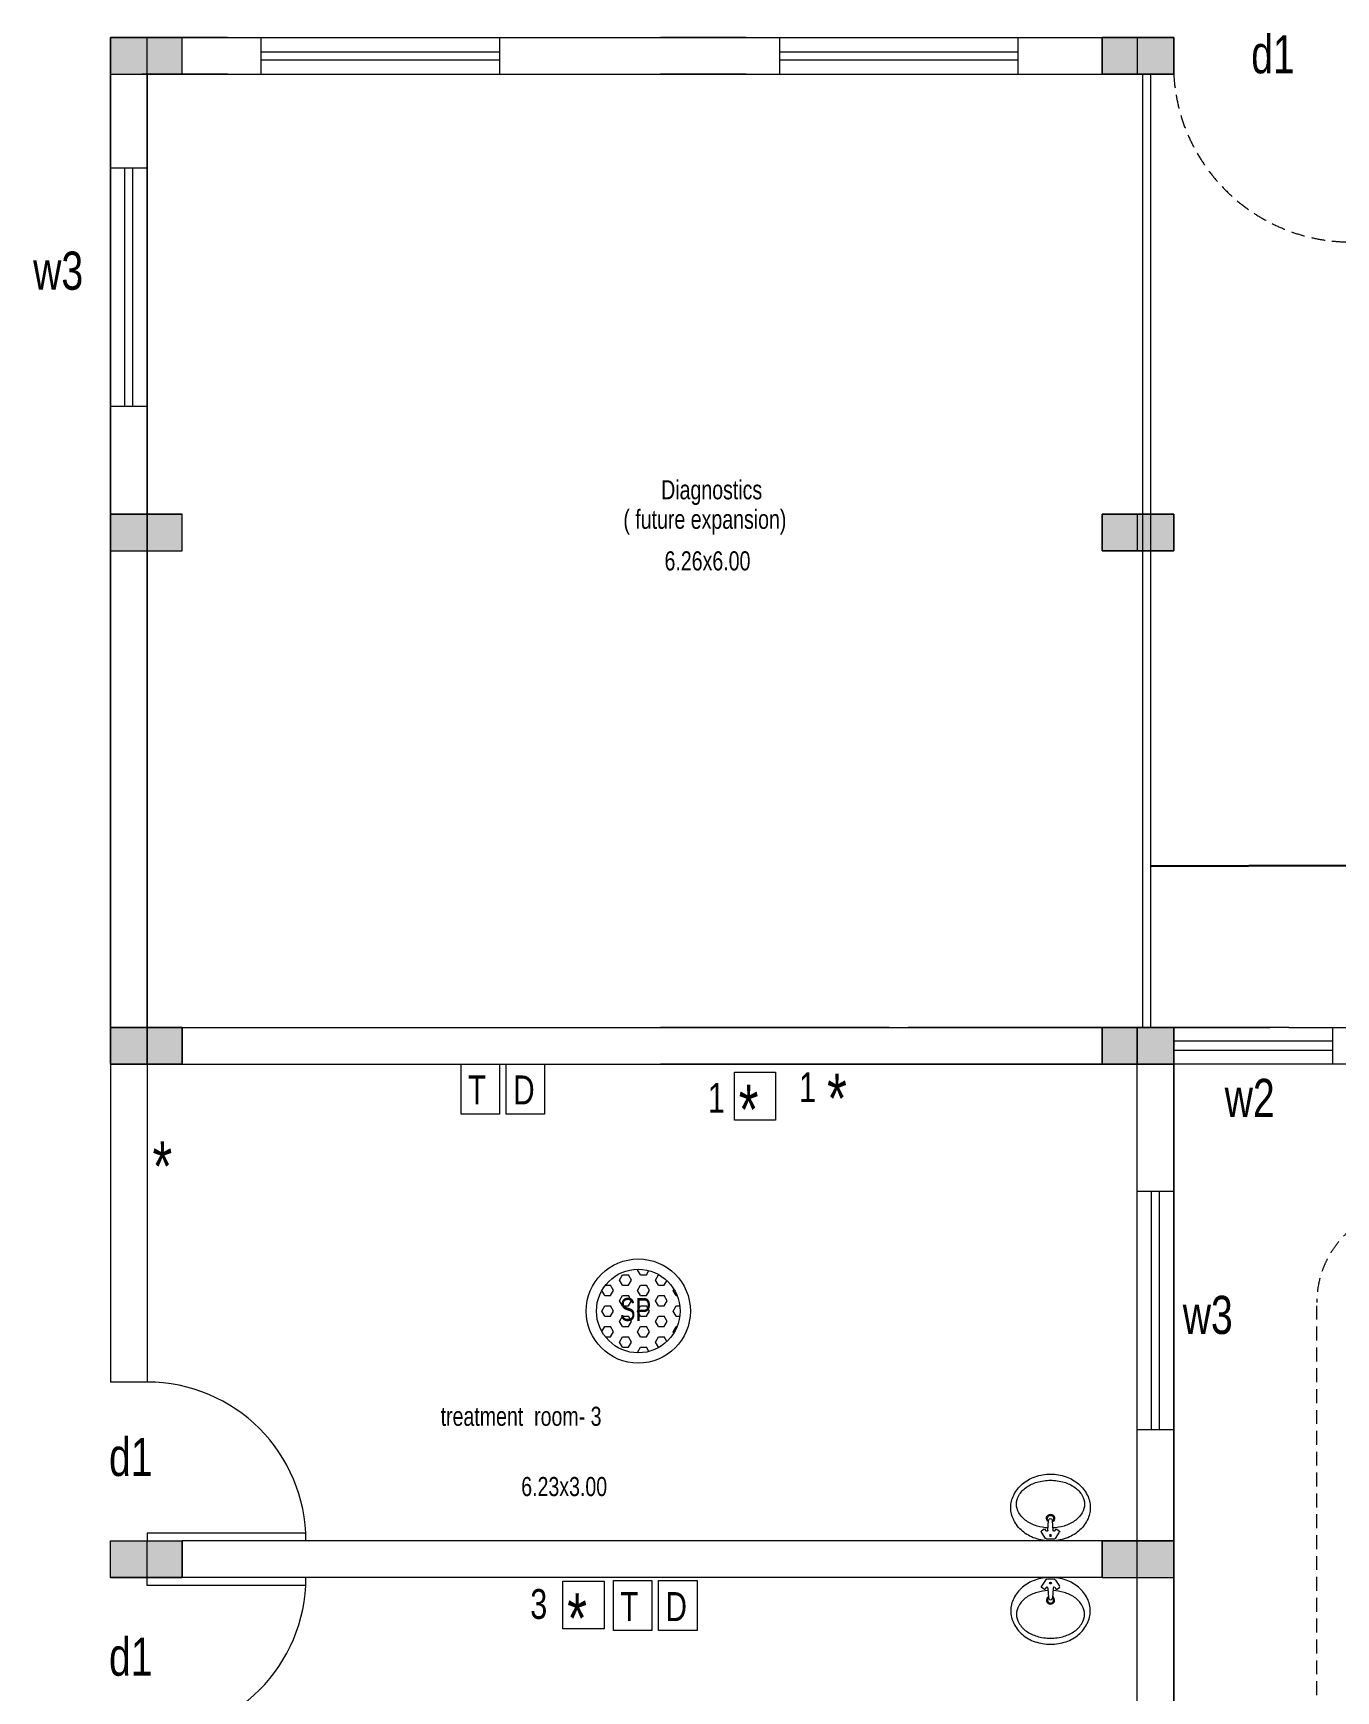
# Model space of a CAD drawing. Header units: metres. Extents: x 191982 to 427160, y -8904 to 80370.
# Drawn here: x 266516 to 274713, y 47591 to 58021 of the extents above; entities that cross this region are included whole.
import ezdxf

# ---------------------------------------------------------------- set-up
doc = ezdxf.new("R2010")
doc.units = ezdxf.units.M
doc.header["$LTSCALE"] = 700
doc.header["$MEASUREMENT"] = 0
doc.header["$PDMODE"] = 32
doc.linetypes.add('HIDDEN2', pattern=[0.1875, 0.125, -0.0625])
doc.layers.get('0').update_dxf_attribs({"lineweight": 9})
doc.layers.get('Defpoints').update_dxf_attribs({"lineweight": 9})
for name, color, linetype, lineweight in [('MAIN GATE', 7, 'Continuous', 9), ('NEW PLANS', 7, 'Continuous', 9), ('PLAN', 7, 'Continuous', 9)]:
    doc.layers.add(name, color=color, linetype=linetype, lineweight=lineweight)
doc.styles.get("Standard").update_dxf_attribs({"font": 'swisscl.ttf'})
doc.dimstyles.get("Standard").update_dxf_attribs({"dimtxt": 0.23, "dimasz": 0.23, "dimexe": 0.05, "dimexo": 0.05, "dimgap": 0.06, "dimtad": 0, "dimzin": 0, "dimdsep": 46, "dimtxsty": 'Standard', "dimcen": 0, "dimse1": 1, "dimse2": 1, "dimadec": 0, "dimazin": 0, "dimtfac": 1, "dimtofl": 0, "dimtmove": 2, "dimatfit": 0, "dimfxl": 0.18, "dimtolj": 1, "dimtzin": 0, "dimarcsym": 0})

# ---------------------------------------------------------------- blocks, each defined once
blk = doc.blocks.new('*D257')
at = {"layer": 'Defpoints', "color": 0, "transparency": 16777216}
for p in [(273546.2665212784, 52780.90511673158), (274782.9550116691, 52781.93084956291), (274782.9550116691, 52780.90511673158)]:
    blk.add_point(p, dxfattribs=at)
at = {"layer": 'NEW PLANS', "color": 0, "lineweight": -2, "transparency": 16777216}
for p, q in [((273546.4965212783, 52781.93084956291), (274164.1002618866, 52781.93084956291)), ((274782.7250116692, 52781.93084956291), (274165.1212710609, 52781.93084956291))]:
    blk.add_line(p, q, dxfattribs=at)
at = {"layer": 'NEW PLANS', "color": 0, "transparency": 16777216}
for points in [[(273546.4965212783, 52781.96918289624), (273546.4965212783, 52781.89251622958), (273546.2665212784, 52781.93084956291)], [(274782.7250116692, 52781.96918289624), (274782.7250116692, 52781.89251622958), (274782.9550116691, 52781.93084956291)]]:
    blk.add_solid(points, dxfattribs=at)
at = {"layer": 'NEW PLANS', "color": 0, "transparency": 16777216, "insert": (274164.6107664738, 52781.93084956291), "char_height": 0.23, "attachment_point": 5}
blk.add_mtext('\\A1;1236.69', dxfattribs=at)
blk = doc.blocks.new('BASIN')
at = {"layer": 'PLAN'}
for p, q in [((-0.0663813992809992, 0.015917578428116), (-0.1278958540287363, 0.0122901920931327)), ((-0.0732032318445022, 0.0396576616308266), (-0.0620085914908941, 0.0562311352363167)), ((-0.0629198157446354, 0.0266779357145879), (-0.07185852353222799, 0.0327156331414358)), ((-0.0163135348296919, 0.0313999058148511), (-0.0550665630004232, 0.0575758435488751)), ((-0.0103072852483024, -0.0193198666747776), (-0.0103072852483024, 0.0192911460542291)), ((-0.0663813992809992, -0.0159475047872775), (-0.1278958540287363, -0.0123201184523509)), ((-0.0732152269829953, -0.0396686236539949), (-0.0620246388719465, -0.0562360979836285)), ((-0.0629198157446354, -0.0267078620737493), (-0.0718618924810812, -0.0327207816173427)), ((-0.0163441214493787, -0.0314504920680179), (-0.0550852416227485, -0.0575825823657965))]:
    blk.add_line(p, q, dxfattribs=at)
blk.add_lwpolyline([(-0.2101936326411646, -0.25, 0.1149412244687059), (-0.1316499338277595, -0.2317024442837692, 0.1038525880920112), (-0.0615642896383975, -0.1767766952966667, 0.0912494296578931), (-0.0164985706987864, -0.0975392257938097, 0.0839775933638501), (0, 0, 0.0839775933638383), (-0.0164985706987864, 0.0975392257938097, 0.0912494296578955), (-0.0615642896383975, 0.1767766952966099, 0.1038525880920111), (-0.1316499338277595, 0.2317024442837692, 0.1149412244687059), (-0.2101936326411646, 0.25, 0.1149412244687291), (-0.2887373314546266, 0.2317024442837692, 0.1038525880919931), (-0.3588229756439887, 0.1767766952966099, 0.0912494296579102), (-0.4038886945835999, 0.0975392257938097, 0.0839775933638679), (-0.4203872652823863, 0, 0.0839775933638679), (-0.4038886945835999, -0.0975392257938097, 0.0912494296579102), (-0.3588229756439887, -0.1767766952966667, 0.103852588092018), (-0.2887373314546266, -0.2317024442837692, 0.1149412244687392)], format="xyb", close=True, dxfattribs=at)
for points in [[(-0.0819962723938943, 0.0149968000910121, 0.0583209938451531), (-0.0936955449938637, 0.0849627397504378, 0.0823101652039923), (-0.1255614771369551, 0.1515341103380479, 0.1068421714138112), (-0.177245916532172, 0.1994162690304506, 0.1343882753528208), (-0.231627494314921, 0.2143015940022224, 0.1343882753528657), (-0.28600907209767, 0.1994162690304506, 0.106842171413814), (-0.3376935114928869, 0.1515341103380479, 0.0823101652040123), (-0.3695594436359784, 0.084962739750381, 0.0706650253413813), (-0.3816274943148983, 0)], [(-0.3816274943148983, 0, 0.0706650253414019), (-0.3695594436359784, -0.0849627397504378, 0.0823101652040341), (-0.3376935114928869, -0.1515341103380479, 0.1068421714137939), (-0.28600907209767, -0.1994162690304506, 0.1343882753528124), (-0.231627494314921, -0.2143015940022224, 0.1343882753528742), (-0.177245916532172, -0.1994162690304506, 0.1068421714138314), (-0.1255614771369551, -0.1515341103380479, 0.0823101652040122), (-0.0936955449938637, -0.0849627397504378, 0.0582964314966242), (-0.0819977422887632, -0.015026639773339)]]:
    blk.add_lwpolyline(points, format="xyb", dxfattribs=at)
for radius in [0.0056882637540785, 0.0036882637540785]:
    blk.add_circle((-0.03485446854881501, 0), radius, dxfattribs=at)
for centre, radius, start, end in [((-0.1419640231738413, -0.0004383114202255), 0.0257059003902201, 30.89640810497903, 331.208249019374), ((-0.1419640231738413, -0.0004383114202255), 0.0187805818112408, 42.66127128305972, 320.6474583021084), ((-0.1279479717465506, -1.49631795807e-05), 0.0123052656429399, 89.75732875002224, 270.2426712499776), ((-0.0690598634431581, 0.036859001542382), 0.005, 145.962732993664, 235.9627329845772), ((-0.0662718604630186, 0.021819310619378), 0.005902748648736999, 268.9223215415863, 55.39757288886521), ((-0.0578652230894932, 0.0534324751479289), 0.005, 55.96273298462342, 145.9627329936741), ((-0.0247053923301905, 0.0196933279415816), 0.014403723053848, 358.3999747865838, 54.51472372778263), ((-0.0690718585815944, -0.0368699635656071), 0.005, 123.9180650673293, 214.0372670063358), ((-0.0662718604630186, -0.0218492369785963), 0.005902748648736999, 304.6024271111348, 91.07767845841371), ((-0.0578812704706024, -0.0534374378952407), 0.005, 214.0372670063342, 304.0008891961498), ((-0.0247053923301905, -0.0197220485621301), 0.014403723053848, 305.4852762722173, 1.60002521341621)]:
    blk.add_arc(centre, radius, start, end, dxfattribs=at)
blk = doc.blocks.new('DAS')
at = {"layer": 'MAIN GATE'}
h = blk.add_hatch(dxfattribs=at)
h.set_pattern_fill('HEX', color=1, scale=0.3, style=0)
h.set_pattern_definition([(0, (0, 0), (0, 0.0649519053), [0.0375, -0.075]), (120, (0, 0), (-0.0562500000140011, -0.03247595265), [0.0375, -0.075]), (59.99999999999999, (0.0375, 0), (-0.0562500000140011, 0.03247595265), [0.0375, -0.075])])
h.paths.add_polyline_path([(-3163.778976376425, -2.19993948112133, 1), (-3163.253046591565, -2.19993948112133, 1)])
at = {"layer": 'MAIN GATE', "color": 5}
for radius in [0.3278908209049629, 0.2629648924297843]:
    blk.add_circle((-3163.516011483995, -2.19993948112133), radius, dxfattribs=at)
at = {"layer": 'NEW PLANS', "color": 7}
blk.add_text('SP', height=0.144, dxfattribs=at).set_placement((-3163.631402160362, -2.262059438114632))

msp = doc.modelspace()

# ---------------------------------------------------------------- hatches: boundary and pattern name
at = {"layer": 'NEW PLANS'}
for points in [[(267002.9550117287, 57994.13152770307), (267002.9550117287, 57764.1315277033), (267222.9550116691, 57764.1315277033), (267222.9550116691, 57994.13152770307)], [(267222.9550116691, 57994.13152770307), (267222.9550116691, 57764.1315277033), (267452.9550117287, 57764.1315277033), (267452.9550117287, 57994.13152770307)], [(273242.9550117287, 57994.13152770307), (273242.9550117287, 57764.1315277033), (273462.9550116691, 57764.1315277033), (273462.9550116691, 57994.13152770307)], [(273462.9550116691, 57764.1315277033), (273242.9550117287, 57764.1315277033), (273242.9550117287, 57994.13152770307), (273462.9550116691, 57994.13152770307)], [(273462.9550116691, 57994.13152770307), (273462.9550116691, 57764.1315277033), (273692.9550117287, 57764.1315277033), (273692.9550117287, 57994.13152770307)], [(273692.9550117287, 57764.1315277033), (273692.9550117287, 57994.13152770307), (273462.9550116691, 57994.13152770307), (273462.9550116691, 57764.1315277033)], [(267002.9550117287, 54994.13152770308), (267002.9550117287, 54764.1315277033), (267222.9550116691, 54764.1315277033), (267222.9550116691, 54994.13152770308)], [(267222.9550116691, 54994.13152770308), (267222.9550116691, 54764.1315277033), (267452.9550117287, 54764.1315277033), (267452.9550117287, 54994.13152770308)], [(273242.9550117287, 54994.13152770308), (273242.9550117287, 54764.1315277033), (273462.9550116691, 54764.1315277033), (273462.9550116691, 54994.13152770308)], [(273462.9550116691, 54764.1315277033), (273242.9550117287, 54764.1315277033), (273242.9550117287, 54994.13152770308), (273462.9550116691, 54994.13152770308)], [(273462.9550116691, 54994.13152770308), (273462.9550116691, 54764.1315277033), (273692.9550117287, 54764.1315277033), (273692.9550117287, 54994.13152770308)], [(273692.9550117287, 54764.1315277033), (273692.9550117287, 54994.13152770308), (273462.9550116691, 54994.13152770308), (273462.9550116691, 54764.1315277033)], [(267002.9550117287, 51764.13152770308), (267002.9550117287, 51534.13152770331), (267232.9550117287, 51534.13152770331), (267232.9550117287, 51764.13152770308)], [(267232.9550117287, 51534.13152770331), (267002.9550117287, 51534.13152770331), (267002.9550117287, 51764.13152770308), (267232.9550117287, 51764.13152770308)], [(267232.9550117287, 51764.13152770308), (267232.9550117287, 51534.13152770331), (267452.9550117287, 51534.13152770331), (267452.9550117287, 51764.13152770308)], [(267232.9550117287, 51534.13152770331), (267452.9550117287, 51534.13152770331), (267452.9550117287, 51764.13152770308), (267232.9550117287, 51764.13152770308)], [(273242.9550117287, 51764.13152770308), (273242.9550117287, 51534.13152770331), (273462.9550116691, 51534.13152770331), (273462.9550116691, 51764.13152770308)], [(273462.9550116691, 51534.13152770331), (273242.9550117287, 51534.13152770331), (273242.9550117287, 51764.13152770308), (273462.9550116691, 51764.13152770308)], [(273462.9550116691, 51764.13152770308), (273462.9550116691, 51534.13152770331), (273692.9550117287, 51534.13152770331), (273692.9550117287, 51764.13152770308)], [(273692.9550117287, 51534.13152770331), (273692.9550117287, 51764.13152770308), (273462.9550116691, 51764.13152770308), (273462.9550116691, 51534.13152770331)], [(267002.9550117287, 48534.1315277033), (267002.9550117287, 48304.1315277033), (267232.9550117287, 48304.1315277033), (267232.9550117287, 48534.1315277033)], [(267232.9550117287, 48534.1315277033), (267232.9550117287, 48304.1315277033), (267452.9550117287, 48304.1315277033), (267452.9550117287, 48534.1315277033)], [(273242.9550117287, 48534.1315277033), (273242.9550117287, 48304.1315277033), (273462.9550116691, 48304.1315277033), (273462.9550116691, 48534.1315277033)], [(273462.9550116691, 48534.1315277033), (273462.9550116691, 48304.1315277033), (273692.9550117287, 48304.1315277033), (273692.9550117287, 48534.1315277033)]]:
    msp.add_hatch(color=256, dxfattribs=at).paths.add_polyline_path(points)

# ---------------------------------------------------------------- linework, layer by layer
for points in [[(269209.1771513853, 51534.13152770308), (269450.581655148, 51534.13152770308), (269450.581655148, 51219.75682225407), (269209.1771513853, 51219.75682225407)], [(269493.3838064108, 51534.13152770308), (269734.7883102331, 51534.13152770308), (269734.7883102331, 51219.75682225407), (269493.3838064108, 51219.75682225407)], [(270928.3895140323, 51483.16901681482), (271187.7554001841, 51483.16901681482), (271187.7554001841, 51181.8786767945), (270928.3895140323, 51181.8786767945)], [(269849.3345499072, 48281.90490763474), (270108.700436059, 48281.90490763474), (270108.700436059, 47980.61456761444), (269849.3345499072, 47980.61456761444)], [(270167.7081015739, 48284.82226968957), (270409.1126053366, 48284.82226968957), (270409.1126053366, 47970.44756424084), (270167.7081015739, 47970.44756424084)], [(270451.9147565994, 48284.82226968957), (270693.3192603621, 48284.82226968957), (270693.3192603621, 47970.44756424084), (270451.9147565994, 47970.44756424084)]]:
    msp.add_lwpolyline(points, close=True)
for p, q in [((267002.9550117287, 51534.13152770331), (267002.9550117287, 57994.13152770307)), ((267002.9550117287, 57994.13152770307), (267002.9550117287, 49534.1315277033)), ((267002.9550117287, 57994.13152770307), (273692.9550117287, 57994.13152770307)), ((267002.9550117287, 57994.13152770307), (267452.9550117287, 57994.13152770307)), ((267002.9550117287, 57764.1315277033), (267002.9550117287, 57994.13152770307)), ((267739.6435021791, 57994.1315277033), (267199.6435021791, 57994.1315277033)), ((267739.6435021791, 57994.1315277033), (267199.6435021791, 57994.1315277033)), ((267232.9550117287, 51534.13152770331), (267232.9550117287, 57994.13152770307)), ((267949.6435021791, 57994.13152770307), (267949.6435021791, 57764.1315277033)), ((268132.9550117287, 57994.13152770307), (271002.9550117287, 57994.13152770307)), ((268132.9550117287, 57994.13152770307), (271002.9550117287, 57994.13152770307)), ((269449.6435021791, 57994.13152770307), (269449.6435021791, 57764.1315277033)), ((271002.9550117287, 57994.13152770307), (270462.9550116691, 57994.13152770307)), ((271002.9550117287, 57994.13152770307), (270462.9550116691, 57994.13152770307)), ((271212.9550116691, 57994.13152770307), (271212.9550116691, 57764.1315277033)), ((272712.9550116691, 57994.13152770307), (272712.9550116691, 57764.1315277033)), ((273242.9550117287, 57764.1315277033), (273242.9550117287, 57994.13152770307)), ((273242.9550117287, 57994.13152770307), (273242.9550117287, 57764.1315277033)), ((273462.9550116691, 57994.1315277033), (273462.9550116691, 57764.1315277033)), ((273462.9550116691, 57994.1315277033), (273462.9550116691, 57764.1315277033)), ((273462.9550116691, 57994.1315277033), (273462.9550116691, 57764.1315277033)), ((273462.9550116691, 57994.1315277033), (273462.9550116691, 57764.1315277033)), ((273692.9550117287, 57994.1315277033), (273692.9550117287, 57764.1315277033)), ((273692.9550117287, 57994.1315277033), (273692.9550117287, 57764.1315277033)), ((273692.9550117287, 57994.1315277033), (273692.9550117287, 57764.1315277033)), ((273692.9550117287, 57994.1315277033), (273692.9550117287, 57764.1315277033)), ((267949.6435021791, 57904.1315277033), (269449.6435021791, 57904.1315277033)), ((271212.9550116691, 57904.1315277033), (272712.9550116691, 57904.1315277033)), ((267949.6435021791, 57854.1315277033), (269449.6435021791, 57854.1315277033)), ((271212.9550116691, 57854.1315277033), (272712.9550116691, 57854.1315277033)), ((267002.9550117287, 57764.1315277033), (267452.9550117287, 57764.1315277033)), ((267739.6435021791, 57764.1315277033), (267199.6435021791, 57764.1315277033)), ((267739.6435021791, 57764.1315277033), (267199.6435021791, 57764.1315277033)), ((267232.9550117287, 57764.1315277033), (273496.2665212188, 57764.1315277033)), ((267232.9550117287, 57764.1315277033), (267232.9550117287, 49534.1315277033)), ((269627.9550117287, 57764.1315277033), (271002.9550117287, 57764.1315277033)), ((269627.9550117287, 57764.13152770307), (271002.9550117287, 57764.13152770307)), ((271002.9550117287, 57764.1315277033), (270462.9550116691, 57764.1315277033)), ((271002.9550117287, 57764.13152770307), (270462.9550116691, 57764.13152770307)), ((273496.2665212188, 57764.1315277033), (273496.2665212188, 51764.1315277033)), ((273546.2665212784, 57764.1315277033), (273546.2665212784, 51764.1315277033)), ((267002.9550117287, 55424.92821305108), (267002.9550117287, 57424.92821305108)), ((267232.9550117287, 57424.92821305108), (267232.9550117287, 55424.92821305108)), ((267002.9550117287, 57174.92821305111), (267232.9550117287, 57174.92821305111)), ((267092.9550116691, 55674.92821305108), (267092.9550116691, 57174.92821305111)), ((267142.9550117287, 55674.92821305108), (267142.9550117287, 57174.92821305111)), ((267232.9550117287, 55858.23972258372), (267232.9550117287, 57233.23972258373)), ((267232.9550117287, 55858.23972258372), (267232.9550117287, 57233.23972258373)), ((267002.9550117287, 55674.92821305108), (267232.9550117287, 55674.92821305108)), ((267002.9550117287, 54994.13152770308), (267452.9550117287, 54994.13152770308)), ((267002.9550117287, 54764.1315277033), (267002.9550117287, 54994.13152770308)), ((273242.9550117287, 54764.1315277033), (273242.9550117287, 54994.13152770308)), ((273242.9550117287, 54994.13152770308), (273242.9550117287, 54764.1315277033)), ((273462.9550116691, 54994.1315277033), (273462.9550116691, 54764.1315277033)), ((273462.9550116691, 54994.1315277033), (273462.9550116691, 54764.1315277033)), ((273462.9550116691, 54994.1315277033), (273462.9550116691, 54764.1315277033)), ((273462.9550116691, 54994.1315277033), (273462.9550116691, 54764.1315277033)), ((273692.9550117287, 54994.1315277033), (273692.9550117287, 54764.1315277033)), ((273692.9550117287, 54994.1315277033), (273692.9550117287, 54764.1315277033)), ((273692.9550117287, 54994.1315277033), (273692.9550117287, 54764.1315277033)), ((273692.9550117287, 54994.1315277033), (273692.9550117287, 54764.1315277033)), ((267002.9550117287, 54764.1315277033), (267452.9550117287, 54764.1315277033)), ((267002.9550117287, 51764.1315277033), (269507.9550117287, 51764.1315277033)), ((267002.9550117287, 51764.13152770308), (269507.9550117287, 51764.1315277033)), ((267002.9550117287, 51764.13152770308), (267002.9550117287, 51534.13152770331)), ((267002.9550117287, 51764.13152770308), (269507.9550117287, 51764.13152770308)), ((267002.9550117287, 51764.13152770308), (269507.9550117287, 51764.13152770308)), ((267002.9550117287, 51764.13152770308), (269507.9550117287, 51764.13152770308)), ((267002.9550117287, 51764.13152770308), (269507.9550117287, 51764.13152770308)), ((267002.9550117287, 51764.13152770308), (269507.9550117287, 51764.13152770308)), ((267002.9550117287, 51764.13152770308), (269507.9550117287, 51764.13152770308)), ((267002.9550117287, 51764.13152770308), (269507.9550117287, 51764.13152770308)), ((267002.9550117287, 51764.13152770308), (269507.9550117287, 51764.13152770308)), ((267002.9550117287, 51764.13152770308), (269507.9550117287, 51764.13152770308)), ((267232.9550117287, 51764.13152770308), (267232.9550117287, 51534.13152770331)), ((267452.9550117287, 51534.13152770331), (267452.9550117287, 51764.13152770308)), ((267452.9550117287, 51764.13152770308), (267452.9550117287, 51534.13152770331)), ((269507.9550117287, 51764.1315277033), (269627.9550117287, 51764.1315277033)), ((269627.9550117287, 51764.1315277033), (271902.9550116691, 51764.1315277033)), ((269627.9550117287, 51764.1315277033), (271902.9550116691, 51764.1315277033)), ((269627.9550117287, 51764.13152770308), (271902.9550116691, 51764.13152770308)), ((269627.9550117287, 51764.13152770308), (271902.9550116691, 51764.13152770308)), ((269627.9550117287, 51764.13152770308), (271902.9550116691, 51764.13152770308)), ((269627.9550117287, 51764.13152770308), (271902.9550116691, 51764.13152770308)), ((269627.9550117287, 51764.13152770308), (271902.9550116691, 51764.1315277033)), ((269627.9550117287, 51764.13152770308), (271902.9550116691, 51764.13152770308)), ((269627.9550117287, 51764.13152770308), (271902.9550116691, 51764.13152770308)), ((269627.9550117287, 51764.13152770308), (271902.9550116691, 51764.13152770308)), ((269627.9550117287, 51764.13152770308), (271902.9550116691, 51764.13152770308)), ((271902.9550116691, 51764.1315277033), (270462.9550116691, 51764.1315277033)), ((271902.9550116691, 51764.13152770308), (270462.9550116691, 51764.13152770308)), ((271902.9550116691, 51764.1315277033), (272022.9550116691, 51764.1315277033)), ((274297.9550117287, 51764.1315277033), (272022.9550116691, 51764.1315277033)), ((272022.9550116691, 51764.1315277033), (274297.9550117287, 51764.1315277033)), ((274297.9550117287, 51764.13152770308), (272022.9550116691, 51764.13152770308)), ((272022.9550116691, 51764.1315277033), (274297.9550117287, 51764.1315277033)), ((272022.9550116691, 51764.13152770308), (273462.9550116691, 51764.13152770308)), ((272022.9550116691, 51764.13152770308), (273462.9550116691, 51764.13152770308)), ((272022.9550116691, 51764.13152770308), (273462.9550116691, 51764.13152770308)), ((272022.9550116691, 51764.13152770308), (273462.9550116691, 51764.13152770308)), ((272022.9550116691, 51764.1315277033), (273462.9550116691, 51764.13152770308)), ((272022.9550116691, 51764.13152770308), (273462.9550116691, 51764.13152770308)), ((272022.9550116691, 51764.13152770308), (273462.9550116691, 51764.13152770308)), ((272022.9550116691, 51764.13152770308), (273462.9550116691, 51764.13152770308)), ((272022.9550116691, 51764.13152770308), (273462.9550116691, 51764.13152770308)), ((273242.9550117287, 51534.13152770331), (273242.9550117287, 51764.13152770308)), ((273242.9550117287, 51764.13152770308), (273242.9550117287, 51534.13152770331)), ((273462.9550116691, 45074.1315277033), (273462.9550116691, 51764.1315277033)), ((273462.9550116691, 45074.1315277033), (273462.9550116691, 51764.1315277033)), ((273462.9550116691, 51764.1315277033), (273462.9550116691, 51534.13152770331)), ((273462.9550116691, 51764.1315277033), (273462.9550116691, 51534.13152770331)), ((273462.9550116691, 51764.1315277033), (273462.9550116691, 51534.13152770331)), ((273462.9550116691, 51764.1315277033), (273462.9550116691, 51534.13152770331)), ((273692.9550117287, 45074.1315277033), (273692.9550117287, 51764.1315277033)), ((273692.9550117287, 45074.1315277033), (273692.9550117287, 51764.1315277033)), ((273692.9550117287, 51764.1315277033), (273692.9550117287, 51534.13152770331)), ((273692.9550117287, 51764.1315277033), (273692.9550117287, 51534.13152770331)), ((273692.9550117287, 51764.1315277033), (273692.9550117287, 51534.13152770331)), ((273692.9550117287, 51764.1315277033), (273692.9550117287, 51534.13152770331)), ((274417.9550117287, 51764.1315277033), (274297.9550117287, 51764.1315277033)), ((274417.9550117287, 51764.1315277033), (274782.9550116691, 51764.1315277033)), ((274692.9550117287, 51534.13152770331), (274692.9550117287, 51764.1315277033)), ((274692.9550117287, 51679.13152770331), (273692.9550117287, 51679.13152770331)), ((267002.9550117287, 51534.13152770331), (273692.9550117287, 51534.13152770331)), ((267002.9550117287, 51534.13152770331), (273692.9550117287, 51534.13152770331)), ((267002.9550117287, 51534.13152770331), (273462.9550116691, 51534.13152770331)), ((267002.9550117287, 51534.13152770331), (273462.9550116691, 51534.13152770331)), ((267002.9550117287, 51534.13152770331), (273462.9550116691, 51534.13152770331)), ((267002.9550117287, 51534.13152770331), (273462.9550116691, 51534.13152770331)), ((267002.9550117287, 51534.13152770331), (273462.9550116691, 51534.13152770331)), ((267002.9550117287, 51534.13152770331), (273462.9550116691, 51534.13152770331)), ((267002.9550117287, 51534.13152770331), (273462.9550116691, 51534.13152770331)), ((267002.9550117287, 51534.13152770331), (273462.9550116691, 51534.13152770331)), ((267002.9550117287, 51534.13152770331), (273462.9550116691, 51534.13152770331)), ((273692.9550117287, 51534.13152770331), (270462.9550116691, 51534.13152770331)), ((273692.9550117287, 51534.13152770331), (270462.9550116691, 51534.13152770331)), ((274692.9550117287, 51619.13152770308), (273692.9550117287, 51619.13152770308)), ((276692.9550117287, 51534.13152770331), (273692.9550117287, 51534.13152770331)), ((273692.9550117287, 50732.46129778148), (273462.9550116691, 50732.46129778148)), ((273552.9550117287, 49232.46129778148), (273552.9550117287, 50732.46129778148)), ((273602.9550117287, 49232.46129778148), (273602.9550117287, 50732.46129778148)), ((267232.9550117287, 49534.1315277033), (267002.9550117287, 49534.1315277033)), ((273692.9550117287, 49232.46129778148), (273462.9550116691, 49232.46129778148)), ((267002.9550117287, 48304.1315277033), (267002.9550117287, 48534.1315277033)), ((267002.9550117287, 48534.1315277033), (267452.9550117287, 48534.1315277033)), ((267002.9550117287, 48534.1315277033), (267452.9550117287, 48534.1315277033)), ((267002.9550117287, 48534.1315277033), (267452.9550117287, 48534.1315277033)), ((267002.9550117287, 48534.1315277033), (267452.9550117287, 48534.1315277033)), ((267002.9550117287, 48534.1315277033), (267452.9550117287, 48534.1315277033)), ((267002.9550117287, 48534.1315277033), (267452.9550117287, 48534.1315277033)), ((267002.9550117287, 48534.1315277033), (267452.9550117287, 48534.1315277033)), ((267002.9550117287, 48534.1315277033), (267452.9550117287, 48534.1315277033)), ((267002.9550117287, 48534.1315277033), (267452.9550117287, 48534.1315277033)), ((267002.9550117287, 48534.1315277033), (267452.9550117287, 48534.1315277033)), ((267002.9550117287, 48534.1315277033), (267452.9550117287, 48534.1315277033)), ((267002.9550117287, 48534.1315277033), (267452.9550117287, 48534.1315277033)), ((267002.9550117287, 48534.1315277033), (267452.9550117287, 48534.1315277033)), ((268231.7042294774, 48584.1315277033), (267232.9550117287, 48584.1315277033)), ((267232.9550117287, 48584.1315277033), (267232.9550117287, 48534.1315277033)), ((267232.9550117287, 48304.1315277033), (267232.9550117287, 48534.1315277033)), ((267452.9550117287, 48304.1315277033), (267452.9550117287, 48534.1315277033)), ((273242.9550117287, 48534.1315277033), (267452.9550117287, 48534.1315277033)), ((273242.9550117287, 48534.1315277033), (273692.9550117287, 48534.1315277033)), ((273242.9550117287, 48534.1315277033), (273692.9550117287, 48534.1315277033)), ((273242.9550117287, 48534.1315277033), (273692.9550117287, 48534.1315277033)), ((273242.9550117287, 48534.1315277033), (273692.9550117287, 48534.1315277033)), ((273242.9550117287, 48534.1315277033), (273462.9550116691, 48534.1315277033)), ((273242.9550117287, 48534.1315277033), (273462.9550116691, 48534.1315277033)), ((273242.9550117287, 48534.1315277033), (273462.9550116691, 48534.1315277033)), ((273242.9550117287, 48534.1315277033), (273462.9550116691, 48534.1315277033)), ((273242.9550117287, 48534.1315277033), (273462.9550116691, 48534.1315277033)), ((273242.9550117287, 48534.1315277033), (273462.9550116691, 48534.1315277033)), ((273242.9550117287, 48534.1315277033), (273462.9550116691, 48534.1315277033)), ((273242.9550117287, 48534.1315277033), (273462.9550116691, 48534.1315277033)), ((273242.9550117287, 48534.1315277033), (273462.9550116691, 48534.1315277033)), ((273242.9550117287, 48304.1315277033), (273242.9550117287, 48534.1315277033)), ((267002.9550117287, 48304.1315277033), (267452.9550117287, 48304.1315277033)), ((267002.9550117287, 48304.1315277033), (267452.9550117287, 48304.1315277033)), ((267002.9550117287, 48304.1315277033), (267452.9550117287, 48304.1315277033)), ((267002.9550117287, 48304.1315277033), (267452.9550117287, 48304.1315277033)), ((267002.9550117287, 48304.1315277033), (267452.9550117287, 48304.1315277033)), ((267002.9550117287, 48304.1315277033), (267452.9550117287, 48304.1315277033)), ((267002.9550117287, 48304.1315277033), (267452.9550117287, 48304.1315277033)), ((267002.9550117287, 48304.1315277033), (267452.9550117287, 48304.1315277033)), ((267002.9550117287, 48304.1315277033), (267452.9550117287, 48304.1315277033)), ((267002.9550117287, 48304.1315277033), (267452.9550117287, 48304.1315277033)), ((267002.9550117287, 48304.1315277033), (267452.9550117287, 48304.1315277033)), ((267002.9550117287, 48304.1315277033), (267452.9550117287, 48304.1315277033)), ((267002.9550117287, 48304.1315277033), (267452.9550117287, 48304.1315277033)), ((267232.9550117287, 48254.1315277033), (267232.9550117287, 48304.1315277033)), ((273242.9550117287, 48304.1315277033), (267452.9550117287, 48304.1315277033)), ((273242.9550117287, 48304.1315277033), (273692.9550117287, 48304.1315277033)), ((273242.9550117287, 48304.1315277033), (273692.9550117287, 48304.1315277033)), ((273242.9550117287, 48304.1315277033), (273692.9550117287, 48304.1315277033)), ((273242.9550117287, 48304.1315277033), (273692.9550117287, 48304.1315277033)), ((273242.9550117287, 48304.1315277033), (273462.9550116691, 48304.1315277033)), ((273242.9550117287, 48304.1315277033), (273462.9550116691, 48304.1315277033)), ((273242.9550117287, 48304.1315277033), (273462.9550116691, 48304.1315277033)), ((273242.9550117287, 48304.1315277033), (273462.9550116691, 48304.1315277033)), ((273242.9550117287, 48304.1315277033), (273462.9550116691, 48304.1315277033)), ((273242.9550117287, 48304.1315277033), (273462.9550116691, 48304.1315277033)), ((273242.9550117287, 48304.1315277033), (273462.9550116691, 48304.1315277033)), ((273242.9550117287, 48304.1315277033), (273462.9550116691, 48304.1315277033)), ((273242.9550117287, 48304.1315277033), (273462.9550116691, 48304.1315277033)), ((268231.7042294774, 48254.1315277033), (267232.9550117287, 48254.1315277033))]:
    msp.add_line(p, q, dxfattribs=at)
at = {"layer": 'NEW PLANS', "linetype": 'HIDDEN2'}
msp.add_line((274592.9550116691, 23939.1315278877), (274592.9550116691, 50034.1315278877), dxfattribs=at)
at = {"layer": 'NEW PLANS'}
for points in [[(267452.9550117287, 57764.1315277033), (267452.9550117287, 57994.13152770307), (267002.9550117287, 57994.13152770307), (267002.9550117287, 57764.1315277033)], [(273692.9550117287, 57764.1315277033), (273692.9550117287, 57994.13152770307), (273242.9550117287, 57994.13152770307), (273242.9550117287, 57764.1315277033)], [(273692.9550117287, 57994.13152770307), (273692.9550117287, 57764.1315277033), (273242.9550117287, 57764.1315277033), (273242.9550117287, 57994.13152770307)], [(267452.9550117287, 54764.1315277033), (267452.9550117287, 54994.13152770308), (267002.9550117287, 54994.13152770308), (267002.9550117287, 54764.1315277033)], [(273692.9550117287, 54764.1315277033), (273692.9550117287, 54994.13152770308), (273242.9550117287, 54994.13152770308), (273242.9550117287, 54764.1315277033)], [(273692.9550117287, 54994.13152770308), (273692.9550117287, 54764.1315277033), (273242.9550117287, 54764.1315277033), (273242.9550117287, 54994.13152770308)], [(267002.9550117287, 51534.13152770331), (267002.9550117287, 51764.13152770308), (267452.9550117287, 51764.13152770308), (267452.9550117287, 51534.13152770331)], [(267002.9550117287, 51764.13152770308), (267002.9550117287, 51534.13152770331), (267452.9550117287, 51534.13152770331), (267452.9550117287, 51764.13152770308)], [(273692.9550117287, 51534.13152770331), (273692.9550117287, 51764.13152770308), (273242.9550117287, 51764.13152770308), (273242.9550117287, 51534.13152770331)], [(273692.9550117287, 51764.13152770308), (273692.9550117287, 51534.13152770331), (273242.9550117287, 51534.13152770331), (273242.9550117287, 51764.13152770308)], [(273692.9550117287, 22439.13152770331), (286382.9550117287, 22439.13152770331), (286382.9550117287, 51534.13152770331), (273692.9550117287, 51534.13152770331)], [(267002.9550117287, 48304.1315277033), (267002.9550117287, 48534.1315277033), (267452.9550117287, 48534.1315277033), (267452.9550117287, 48304.1315277033)], [(273692.9550117287, 48304.1315277033), (273692.9550117287, 48534.1315277033), (273242.9550117287, 48534.1315277033), (273242.9550117287, 48304.1315277033)]]:
    msp.add_lwpolyline(points, close=True, dxfattribs=at)
at = {"layer": 'NEW PLANS', "linetype": 'HIDDEN2'}
for centre, radius, start, end in [((274807.5608826909, 57823.33716553733), 1116.177205999047, 183.0405798400417, 268.7368253326072), ((275192.9550117287, 50034.1315278877), 600, 90, 180)]:
    msp.add_arc(centre, radius, start, end, dxfattribs=at)
at = {"layer": 'NEW PLANS'}
for centre, start, end in [((267232.9550117287, 48534.1315277033), 0, 90), ((267232.9550117287, 48304.1315277033), 270, 0)]:
    msp.add_arc(centre, 1000, start, end, dxfattribs=at)

# ---------------------------------------------------------------- block references
at = {"layer": 'MAIN GATE', "xscale": 1000, "yscale": 1000, "zscale": 1000}
msp.add_blockref('DAS', (3433839.679574254, 52180.6000937296), dxfattribs=at)
at = {"layer": 'NEW PLANS', "yscale": 1000, "zscale": 1000}
for p, xscale, rotation in [((272917.5898351106, 48534.1315277033), -1000, 90), ((272917.5898351106, 48304.1315277033), 1000, 89.99999999999999)]:
    msp.add_blockref('BASIN', p, dxfattribs=dict(at, xscale=xscale, rotation=rotation))

# ---------------------------------------------------------------- texts
at = {"attachment_point": 1}
for s, insert, char_height, width in [('T', (269252.428353909, 51463.03113140215), 182.41299666977, 100.2002385672052), ('D', (269536.6350089941, 51463.03113140215), 182.41299666977, 100.2002385672052), ('1', (271335.2362365756, 51482.60519046363), 187.5, 102.9945512345421), ('*', (271511.6484229002, 51474.87875073779), 312.5, 171.6575853909035), ('1', (270761.6779363189, 51415.697559363), 187.5, 102.9945512345421), ('*', (270955.7650065455, 51404.80942624719), 312.5, 171.6575853909035), ('*', (267267.1585112247, 51047.93092635812), 312.5, 171.6575853909035), ('3', (269644.089534882, 48231.23712850414), 187.5, 102.9945512345421), ('*', (269876.71004248, 48203.5453170671), 312.5, 171.6575853909035), ('T', (270210.9593040976, 48212.43484885902), 182.41299666977, 100.2002385672052), ('D', (270495.1659591827, 48212.43484885902), 182.41299666977, 100.2002385672052)]:
    msp.add_mtext(s, dxfattribs=dict(at, insert=insert, char_height=char_height, width=width))
at = {"layer": 'NEW PLANS'}
for s, height, p in [('d1', 240, (274180.3572372231, 57768.65163827645)), ('w3', 240, (266516.6666191253, 56407.00486169131)), ('Diagnostics ', 120, (270467.7321111278, 55088.37908532261)), ('( future expansion)', 120, (270229.952081295, 54902.65589980797)), ('6.26x6.00', 120, (270489.0223886253, 54640.99660292569)), ('w2', 240, (274013.7519168291, 51201.42841992508)), ('w3', 240, (273749.8309504423, 49836.52297100032)), ('treatment  room- 3', 120, (269080.3454363975, 49258.62642269398)), ('d1', 240, (266993.6973449025, 48942.85359374367)), ('6.23x3.00', 120, (269587.3580434356, 48816.5140190083)), ('d1', 240, (266993.6973449025, 47686.10283028038))]:
    msp.add_text(s, height=height, dxfattribs=at).set_placement(p)

# ---------------------------------------------------------------- dimensions: what is measured, and where the dimension line sits
dim = msp.add_linear_dim(base=(274782.9550116691, 52781.93084956291), p1=(273546.2665212784, 52780.90511673158), p2=(274782.9550116691, 52780.90511673158), dimstyle='Standard', dxfattribs=at)
dim.commit()
dim.dimension.update_dxf_attribs({"geometry": '*D257', "text_midpoint": (274164.6107664738, 52781.93084956291)})

doc.saveas('drawing.dxf')
